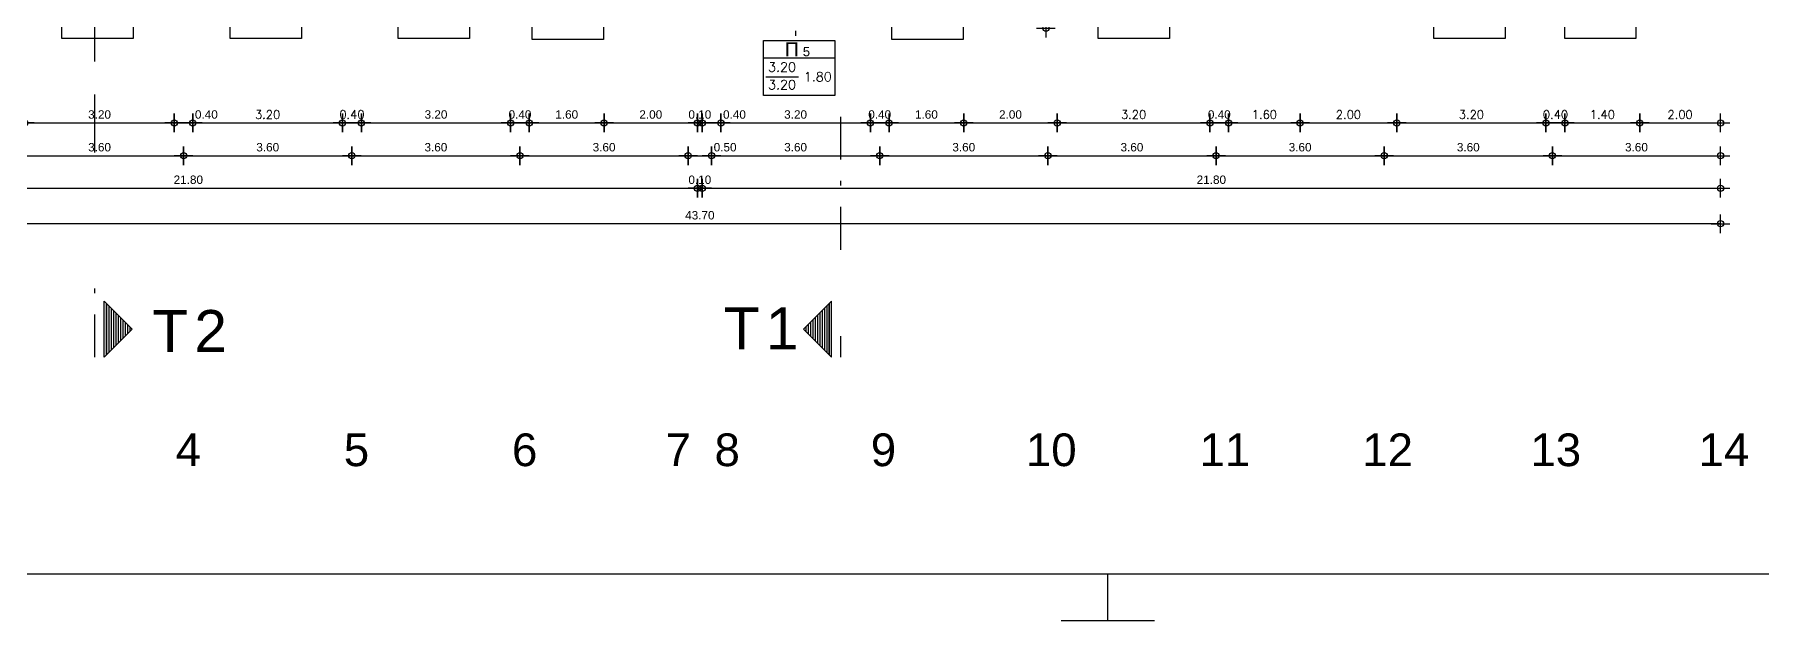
# Model space of a CAD drawing. Header units: metres. Extents: x 0 to 132, y -109 to 310.
# Drawn here: x 19.03 to 55.99, y 159.89 to 172.44 of the extents above; entities that cross this region are included whole.
import ezdxf

# ---------------------------------------------------------------- set-up
doc = ezdxf.new("R2010")
doc.units = ezdxf.units.M
doc.header["$LTSCALE"] = 0.036
doc.linetypes.add('DASHDOTX2', pattern=[50.8, 25.4, -12.7, 0, -12.7])
doc.layers.get('Defpoints').update_dxf_attribs({"color": 252})
for name, color, linetype in [('arxitektonika', 254, 'Continuous'), ('BORDER', 252, 'Continuous'), ('DIMBLK', 252, 'Continuous'), ('LAYER-ON', 252, 'Continuous'), ('MARKS', 252, 'Continuous')]:
    doc.layers.add(name, color=color, linetype=linetype)
doc.styles.add('COMU-N', font='arial.ttf')
doc.styles.get("Standard").update_dxf_attribs({"font": 'arial.ttf'})
doc.dimstyles.new('CADWDOT', dxfattribs={"dimscale": 0.1, "dimtxt": 1.8, "dimasz": 0.08, "dimexe": 2, "dimexo": 0, "dimgap": 0.09, "dimtad": 0, "dimrnd": 0.001, "dimzin": 0, "dimdsep": 46, "dimtxsty": 'Standard', "dimblk1": 'ARTDIM', "dimblk2": 'ARTDIM', "dimsah": 1, "dimcen": 0.09, "dimdle": 0.05, "dimse1": 1, "dimse2": 1, "dimadec": 0, "dimazin": 0, "dimtfac": 1, "dimtmove": 0, "dimatfit": 3, "dimldrblk": 'ARTDIM', "dimfxl": 2, "dimtvp": 0.9999, "dimtolj": 1, "dimtzin": 0, "dimarcsym": 0})

# ---------------------------------------------------------------- blocks, each defined once
blk = doc.blocks.new('art103')
at = {"layer": 'BORDER'}
blk.add_line((0.25, 0.25), (20.75, 0.25), dxfattribs=at)
at = {"layer": 'MARKS'}
for p, q in [((10.5, 0), (10.5, 0.25)), ((10.25, 0), (10.75, 0))]:
    blk.add_line(p, q, dxfattribs=at)
blk = doc.blocks.new('ARTDIM')
at = {"layer": 'DIMBLK'}
for p, q in [((-24.9975, 0), (24.9975, 0)), ((0, -24.9975), (0, 24.9975))]:
    blk.add_line(p, q, dxfattribs=at)
blk.add_circle((0, 0), 8.25, dxfattribs=at)
blk = doc.blocks.new('*D592')
at = {"layer": 'arxitektonika', "color": 0, "lineweight": -2}
blk.add_line((18.826, 170.543), (22.01, 170.543), dxfattribs=at)
at = {"layer": 'Defpoints', "color": 0, "transparency": 16777216}
for p in [(22.018, 170.543), (18.818, 170.172), (22.018, 170.172)]:
    blk.add_point(p, dxfattribs=at)
at = {"layer": 'arxitektonika', "color": 0, "lineweight": -2, "xscale": 0.008, "yscale": 0.008, "zscale": 0.008, "rotation": 180}
blk.add_blockref('ARTDIM', (18.818, 170.543), dxfattribs=at)
at = {"layer": 'arxitektonika', "color": 0, "lineweight": -2, "xscale": 0.008, "yscale": 0.008, "zscale": 0.008}
blk.add_blockref('ARTDIM', (22.018, 170.543), dxfattribs=at)
at = {"layer": 'arxitektonika', "color": 0, "insert": (20.418, 170.723), "char_height": 0.18, "attachment_point": 5}
blk.add_mtext('\\A1;3.20', dxfattribs=at)
blk = doc.blocks.new('*D593')
at = {"layer": 'arxitektonika', "color": 0, "lineweight": -2}
for p, q in [((22.026, 170.543), (22.405, 170.543)), ((22.413, 170.543), (22.987, 170.543))]:
    blk.add_line(p, q, dxfattribs=at)
at = {"layer": 'Defpoints', "color": 0, "transparency": 16777216}
for p in [(22.413, 170.543), (22.018, 170.172), (22.413, 170.172)]:
    blk.add_point(p, dxfattribs=at)
at = {"layer": 'arxitektonika', "color": 0, "lineweight": -2, "xscale": 0.008, "yscale": 0.008, "zscale": 0.008, "rotation": 180}
blk.add_blockref('ARTDIM', (22.018, 170.543), dxfattribs=at)
at = {"layer": 'arxitektonika', "color": 0, "lineweight": -2, "xscale": 0.008, "yscale": 0.008, "zscale": 0.008}
blk.add_blockref('ARTDIM', (22.413, 170.543), dxfattribs=at)
at = {"layer": 'arxitektonika', "color": 0, "insert": (22.704, 170.723), "char_height": 0.18, "attachment_point": 5}
blk.add_mtext('\\A1;0.40', dxfattribs=at)
blk = doc.blocks.new('*D594')
at = {"layer": 'arxitektonika', "color": 0, "lineweight": -2}
blk.add_line((22.421, 170.543), (25.61, 170.543), dxfattribs=at)
at = {"layer": 'Defpoints', "color": 0, "transparency": 16777216}
for p in [(25.618, 170.543), (22.413, 170.172), (25.618, 170.172)]:
    blk.add_point(p, dxfattribs=at)
at = {"layer": 'arxitektonika', "color": 0, "lineweight": -2, "xscale": 0.008, "yscale": 0.008, "zscale": 0.008, "rotation": 180}
blk.add_blockref('ARTDIM', (22.413, 170.543), dxfattribs=at)
at = {"layer": 'arxitektonika', "color": 0, "lineweight": -2, "xscale": 0.008, "yscale": 0.008, "zscale": 0.008}
blk.add_blockref('ARTDIM', (25.618, 170.543), dxfattribs=at)
at = {"layer": 'arxitektonika', "color": 0, "insert": (24.015, 170.723), "char_height": 0.18, "attachment_point": 5}
blk.add_mtext('\\A1;{\\Fcomplex.shx;3.20}', dxfattribs=at)
blk = doc.blocks.new('*D595')
at = {"layer": 'arxitektonika', "color": 0, "lineweight": -2}
blk.add_line((25.626, 170.543), (26.015, 170.543), dxfattribs=at)
at = {"layer": 'Defpoints', "color": 0, "transparency": 16777216}
for p in [(26.023, 170.543), (25.618, 170.172), (26.023, 170.172)]:
    blk.add_point(p, dxfattribs=at)
at = {"layer": 'arxitektonika', "color": 0, "lineweight": -2, "xscale": 0.008, "yscale": 0.008, "zscale": 0.008, "rotation": 180}
blk.add_blockref('ARTDIM', (25.618, 170.543), dxfattribs=at)
at = {"layer": 'arxitektonika', "color": 0, "lineweight": -2, "xscale": 0.008, "yscale": 0.008, "zscale": 0.008}
blk.add_blockref('ARTDIM', (26.023, 170.543), dxfattribs=at)
at = {"layer": 'arxitektonika', "color": 0, "insert": (25.82, 170.723), "char_height": 0.18, "attachment_point": 5}
blk.add_mtext('\\A1;{\\Fcomplex.shx;0.40}', dxfattribs=at)
blk = doc.blocks.new('*D596')
at = {"layer": 'arxitektonika', "color": 0, "lineweight": -2}
blk.add_line((26.031, 170.543), (29.21, 170.543), dxfattribs=at)
at = {"layer": 'Defpoints', "color": 0, "transparency": 16777216}
for p in [(29.218, 170.543), (26.023, 170.172), (29.218, 170.172)]:
    blk.add_point(p, dxfattribs=at)
at = {"layer": 'arxitektonika', "color": 0, "lineweight": -2, "xscale": 0.008, "yscale": 0.008, "zscale": 0.008, "rotation": 180}
blk.add_blockref('ARTDIM', (26.023, 170.543), dxfattribs=at)
at = {"layer": 'arxitektonika', "color": 0, "lineweight": -2, "xscale": 0.008, "yscale": 0.008, "zscale": 0.008}
blk.add_blockref('ARTDIM', (29.218, 170.543), dxfattribs=at)
at = {"layer": 'arxitektonika', "color": 0, "insert": (27.62, 170.723), "char_height": 0.18, "attachment_point": 5}
blk.add_mtext('\\A1;3.20', dxfattribs=at)
blk = doc.blocks.new('*D597')
at = {"layer": 'arxitektonika', "color": 0, "lineweight": -2}
blk.add_line((29.226, 170.543), (29.61, 170.543), dxfattribs=at)
at = {"layer": 'Defpoints', "color": 0, "transparency": 16777216}
for p in [(29.618, 170.543), (29.218, 170.172), (29.618, 170.172)]:
    blk.add_point(p, dxfattribs=at)
at = {"layer": 'arxitektonika', "color": 0, "lineweight": -2, "xscale": 0.008, "yscale": 0.008, "zscale": 0.008, "rotation": 180}
blk.add_blockref('ARTDIM', (29.218, 170.543), dxfattribs=at)
at = {"layer": 'arxitektonika', "color": 0, "lineweight": -2, "xscale": 0.008, "yscale": 0.008, "zscale": 0.008}
blk.add_blockref('ARTDIM', (29.618, 170.543), dxfattribs=at)
at = {"layer": 'arxitektonika', "color": 0, "insert": (29.418, 170.723), "char_height": 0.18, "attachment_point": 5}
blk.add_mtext('\\A1;0.40', dxfattribs=at)
blk = doc.blocks.new('*D598')
at = {"layer": 'arxitektonika', "color": 0, "lineweight": -2}
blk.add_line((29.626, 170.543), (31.21, 170.543), dxfattribs=at)
at = {"layer": 'Defpoints', "color": 0, "transparency": 16777216}
for p in [(31.218, 170.543), (29.618, 170.172), (31.218, 170.172)]:
    blk.add_point(p, dxfattribs=at)
at = {"layer": 'arxitektonika', "color": 0, "lineweight": -2, "xscale": 0.008, "yscale": 0.008, "zscale": 0.008, "rotation": 180}
blk.add_blockref('ARTDIM', (29.618, 170.543), dxfattribs=at)
at = {"layer": 'arxitektonika', "color": 0, "lineweight": -2, "xscale": 0.008, "yscale": 0.008, "zscale": 0.008}
blk.add_blockref('ARTDIM', (31.218, 170.543), dxfattribs=at)
at = {"layer": 'arxitektonika', "color": 0, "insert": (30.418, 170.723), "char_height": 0.18, "attachment_point": 5}
blk.add_mtext('\\A1;1.60', dxfattribs=at)
blk = doc.blocks.new('*D599')
at = {"layer": 'arxitektonika', "color": 0, "lineweight": -2}
blk.add_line((31.226, 170.543), (33.21, 170.543), dxfattribs=at)
at = {"layer": 'Defpoints', "color": 0, "transparency": 16777216}
for p in [(33.218, 170.543), (31.218, 170.172), (33.218, 170.172)]:
    blk.add_point(p, dxfattribs=at)
at = {"layer": 'arxitektonika', "color": 0, "lineweight": -2, "xscale": 0.008, "yscale": 0.008, "zscale": 0.008, "rotation": 180}
blk.add_blockref('ARTDIM', (31.218, 170.543), dxfattribs=at)
at = {"layer": 'arxitektonika', "color": 0, "lineweight": -2, "xscale": 0.008, "yscale": 0.008, "zscale": 0.008}
blk.add_blockref('ARTDIM', (33.218, 170.543), dxfattribs=at)
at = {"layer": 'arxitektonika', "color": 0, "insert": (32.218, 170.723), "char_height": 0.18, "attachment_point": 5}
blk.add_mtext('\\A1;2.00', dxfattribs=at)
blk = doc.blocks.new('*D600')
at = {"layer": 'arxitektonika', "color": 0, "lineweight": -2}
blk.add_line((33.226, 170.543), (33.31, 170.543), dxfattribs=at)
at = {"layer": 'Defpoints', "color": 0, "transparency": 16777216}
for p in [(33.218, 172.322), (33.318, 172.322), (33.318, 170.543)]:
    blk.add_point(p, dxfattribs=at)
at = {"layer": 'arxitektonika', "color": 0, "lineweight": -2, "xscale": 0.008, "yscale": 0.008, "zscale": 0.008, "rotation": 180}
blk.add_blockref('ARTDIM', (33.218, 170.543), dxfattribs=at)
at = {"layer": 'arxitektonika', "color": 0, "lineweight": -2, "xscale": 0.008, "yscale": 0.008, "zscale": 0.008}
blk.add_blockref('ARTDIM', (33.318, 170.543), dxfattribs=at)
at = {"layer": 'arxitektonika', "color": 0, "insert": (33.268, 170.723), "char_height": 0.18, "attachment_point": 5}
blk.add_mtext('\\A1;0.10', dxfattribs=at)
blk = doc.blocks.new('*D601')
at = {"layer": 'arxitektonika', "color": 0, "lineweight": -2}
for p, q in [((33.326, 170.543), (33.71, 170.543)), ((33.718, 170.543), (34.293, 170.543))]:
    blk.add_line(p, q, dxfattribs=at)
at = {"layer": 'Defpoints', "color": 0, "transparency": 16777216}
for p in [(33.718, 170.543), (33.318, 170.172), (33.718, 170.172)]:
    blk.add_point(p, dxfattribs=at)
at = {"layer": 'arxitektonika', "color": 0, "lineweight": -2, "xscale": 0.008, "yscale": 0.008, "zscale": 0.008, "rotation": 180}
blk.add_blockref('ARTDIM', (33.318, 170.543), dxfattribs=at)
at = {"layer": 'arxitektonika', "color": 0, "lineweight": -2, "xscale": 0.008, "yscale": 0.008, "zscale": 0.008}
blk.add_blockref('ARTDIM', (33.718, 170.543), dxfattribs=at)
at = {"layer": 'arxitektonika', "color": 0, "insert": (34.009, 170.723), "char_height": 0.18, "attachment_point": 5}
blk.add_mtext('\\A1;0.40', dxfattribs=at)
blk = doc.blocks.new('*D602')
at = {"layer": 'arxitektonika', "color": 0, "lineweight": -2}
blk.add_line((33.726, 170.543), (36.91, 170.543), dxfattribs=at)
at = {"layer": 'Defpoints', "color": 0, "transparency": 16777216}
for p in [(36.918, 170.543), (33.718, 170.172), (36.918, 170.172)]:
    blk.add_point(p, dxfattribs=at)
at = {"layer": 'arxitektonika', "color": 0, "lineweight": -2, "xscale": 0.008, "yscale": 0.008, "zscale": 0.008, "rotation": 180}
blk.add_blockref('ARTDIM', (33.718, 170.543), dxfattribs=at)
at = {"layer": 'arxitektonika', "color": 0, "lineweight": -2, "xscale": 0.008, "yscale": 0.008, "zscale": 0.008}
blk.add_blockref('ARTDIM', (36.918, 170.543), dxfattribs=at)
at = {"layer": 'arxitektonika', "color": 0, "insert": (35.318, 170.723), "char_height": 0.18, "attachment_point": 5}
blk.add_mtext('\\A1;3.20', dxfattribs=at)
blk = doc.blocks.new('*D603')
at = {"layer": 'arxitektonika', "color": 0, "lineweight": -2}
blk.add_line((36.926, 170.543), (37.31, 170.543), dxfattribs=at)
at = {"layer": 'Defpoints', "color": 0, "transparency": 16777216}
for p in [(37.318, 170.543), (36.918, 170.172), (37.318, 170.172)]:
    blk.add_point(p, dxfattribs=at)
at = {"layer": 'arxitektonika', "color": 0, "lineweight": -2, "xscale": 0.008, "yscale": 0.008, "zscale": 0.008, "rotation": 180}
blk.add_blockref('ARTDIM', (36.918, 170.543), dxfattribs=at)
at = {"layer": 'arxitektonika', "color": 0, "lineweight": -2, "xscale": 0.008, "yscale": 0.008, "zscale": 0.008}
blk.add_blockref('ARTDIM', (37.318, 170.543), dxfattribs=at)
at = {"layer": 'arxitektonika', "color": 0, "insert": (37.118, 170.723), "char_height": 0.18, "attachment_point": 5}
blk.add_mtext('\\A1;0.40', dxfattribs=at)
blk = doc.blocks.new('*D604')
at = {"layer": 'arxitektonika', "color": 0, "lineweight": -2}
blk.add_line((37.326, 170.543), (38.91, 170.543), dxfattribs=at)
at = {"layer": 'Defpoints', "color": 0, "transparency": 16777216}
for p in [(38.918, 170.543), (37.318, 170.182), (38.918, 170.172)]:
    blk.add_point(p, dxfattribs=at)
at = {"layer": 'arxitektonika', "color": 0, "lineweight": -2, "xscale": 0.008, "yscale": 0.008, "zscale": 0.008, "rotation": 180}
blk.add_blockref('ARTDIM', (37.318, 170.543), dxfattribs=at)
at = {"layer": 'arxitektonika', "color": 0, "lineweight": -2, "xscale": 0.008, "yscale": 0.008, "zscale": 0.008}
blk.add_blockref('ARTDIM', (38.918, 170.543), dxfattribs=at)
at = {"layer": 'arxitektonika', "color": 0, "insert": (38.118, 170.723), "char_height": 0.18, "attachment_point": 5}
blk.add_mtext('\\A1;1.60', dxfattribs=at)
blk = doc.blocks.new('*D605')
at = {"layer": 'arxitektonika', "color": 0, "lineweight": -2}
blk.add_line((38.926, 170.543), (40.91, 170.543), dxfattribs=at)
at = {"layer": 'Defpoints', "color": 0, "transparency": 16777216}
for p in [(40.918, 170.543), (38.918, 170.172), (40.918, 170.172)]:
    blk.add_point(p, dxfattribs=at)
at = {"layer": 'arxitektonika', "color": 0, "lineweight": -2, "xscale": 0.008, "yscale": 0.008, "zscale": 0.008, "rotation": 180}
blk.add_blockref('ARTDIM', (38.918, 170.543), dxfattribs=at)
at = {"layer": 'arxitektonika', "color": 0, "lineweight": -2, "xscale": 0.008, "yscale": 0.008, "zscale": 0.008}
blk.add_blockref('ARTDIM', (40.918, 170.543), dxfattribs=at)
at = {"layer": 'arxitektonika', "color": 0, "insert": (39.918, 170.723), "char_height": 0.18, "attachment_point": 5}
blk.add_mtext('\\A1;2.00', dxfattribs=at)
blk = doc.blocks.new('*D606')
at = {"layer": 'arxitektonika', "color": 0, "lineweight": -2}
blk.add_line((40.926, 170.543), (44.18, 170.543), dxfattribs=at)
at = {"layer": 'Defpoints', "color": 0, "transparency": 16777216}
for p in [(44.188, 170.543), (40.918, 170.172), (44.188, 170.172)]:
    blk.add_point(p, dxfattribs=at)
at = {"layer": 'arxitektonika', "color": 0, "lineweight": -2, "xscale": 0.008, "yscale": 0.008, "zscale": 0.008, "rotation": 180}
blk.add_blockref('ARTDIM', (40.918, 170.543), dxfattribs=at)
at = {"layer": 'arxitektonika', "color": 0, "lineweight": -2, "xscale": 0.008, "yscale": 0.008, "zscale": 0.008}
blk.add_blockref('ARTDIM', (44.188, 170.543), dxfattribs=at)
at = {"layer": 'arxitektonika', "color": 0, "insert": (42.553, 170.723), "char_height": 0.18, "attachment_point": 5}
blk.add_mtext('\\A1;{\\Fcomplex.shx;3.20}', dxfattribs=at)
blk = doc.blocks.new('*D607')
at = {"layer": 'arxitektonika', "color": 0, "lineweight": -2}
blk.add_line((44.196, 170.543), (44.58, 170.543), dxfattribs=at)
at = {"layer": 'Defpoints', "color": 0, "transparency": 16777216}
for p in [(44.588, 170.543), (44.188, 170.172), (44.588, 170.172)]:
    blk.add_point(p, dxfattribs=at)
at = {"layer": 'arxitektonika', "color": 0, "lineweight": -2, "xscale": 0.008, "yscale": 0.008, "zscale": 0.008, "rotation": 180}
blk.add_blockref('ARTDIM', (44.188, 170.543), dxfattribs=at)
at = {"layer": 'arxitektonika', "color": 0, "lineweight": -2, "xscale": 0.008, "yscale": 0.008, "zscale": 0.008}
blk.add_blockref('ARTDIM', (44.588, 170.543), dxfattribs=at)
at = {"layer": 'arxitektonika', "color": 0, "insert": (44.388, 170.723), "char_height": 0.18, "attachment_point": 5}
blk.add_mtext('\\A1;0.40', dxfattribs=at)
blk = doc.blocks.new('*D608')
at = {"layer": 'arxitektonika', "color": 0, "lineweight": -2}
blk.add_line((44.596, 170.543), (46.11, 170.543), dxfattribs=at)
at = {"layer": 'Defpoints', "color": 0, "transparency": 16777216}
for p in [(46.118, 170.543), (44.588, 170.172), (46.118, 170.172)]:
    blk.add_point(p, dxfattribs=at)
at = {"layer": 'arxitektonika', "color": 0, "lineweight": -2, "xscale": 0.008, "yscale": 0.008, "zscale": 0.008, "rotation": 180}
blk.add_blockref('ARTDIM', (44.588, 170.543), dxfattribs=at)
at = {"layer": 'arxitektonika', "color": 0, "lineweight": -2, "xscale": 0.008, "yscale": 0.008, "zscale": 0.008}
blk.add_blockref('ARTDIM', (46.118, 170.543), dxfattribs=at)
at = {"layer": 'arxitektonika', "color": 0, "insert": (45.353, 170.723), "char_height": 0.18, "attachment_point": 5}
blk.add_mtext('\\A1;{\\Fcomplex.shx;1.60}', dxfattribs=at)
blk = doc.blocks.new('*D609')
at = {"layer": 'arxitektonika', "color": 0, "lineweight": -2}
blk.add_line((46.126, 170.543), (48.18, 170.543), dxfattribs=at)
at = {"layer": 'Defpoints', "color": 0, "transparency": 16777216}
for p in [(48.188, 170.543), (46.118, 170.172), (48.188, 170.172)]:
    blk.add_point(p, dxfattribs=at)
at = {"layer": 'arxitektonika', "color": 0, "lineweight": -2, "xscale": 0.008, "yscale": 0.008, "zscale": 0.008, "rotation": 180}
blk.add_blockref('ARTDIM', (46.118, 170.543), dxfattribs=at)
at = {"layer": 'arxitektonika', "color": 0, "lineweight": -2, "xscale": 0.008, "yscale": 0.008, "zscale": 0.008}
blk.add_blockref('ARTDIM', (48.188, 170.543), dxfattribs=at)
at = {"layer": 'arxitektonika', "color": 0, "insert": (47.153, 170.723), "char_height": 0.18, "attachment_point": 5}
blk.add_mtext('\\A1;{\\Fcomplex.shx;2.00}', dxfattribs=at)
blk = doc.blocks.new('*D610')
at = {"layer": 'arxitektonika', "color": 0, "lineweight": -2}
blk.add_line((48.196, 170.543), (51.373, 170.543), dxfattribs=at)
at = {"layer": 'Defpoints', "color": 0, "transparency": 16777216}
for p in [(51.381, 170.543), (48.188, 170.172), (51.381, 170.172)]:
    blk.add_point(p, dxfattribs=at)
at = {"layer": 'arxitektonika', "color": 0, "lineweight": -2, "xscale": 0.008, "yscale": 0.008, "zscale": 0.008, "rotation": 180}
blk.add_blockref('ARTDIM', (48.188, 170.543), dxfattribs=at)
at = {"layer": 'arxitektonika', "color": 0, "lineweight": -2, "xscale": 0.008, "yscale": 0.008, "zscale": 0.008}
blk.add_blockref('ARTDIM', (51.381, 170.543), dxfattribs=at)
at = {"layer": 'arxitektonika', "color": 0, "insert": (49.785, 170.723), "char_height": 0.18, "attachment_point": 5}
blk.add_mtext('\\A1;{\\Fcomplex.shx;3.20}', dxfattribs=at)
blk = doc.blocks.new('*D611')
at = {"layer": 'arxitektonika', "color": 0, "lineweight": -2}
blk.add_line((51.389, 170.543), (51.78, 170.543), dxfattribs=at)
at = {"layer": 'Defpoints', "color": 0, "transparency": 16777216}
for p in [(51.788, 170.543), (51.381, 170.172), (51.788, 170.172)]:
    blk.add_point(p, dxfattribs=at)
at = {"layer": 'arxitektonika', "color": 0, "lineweight": -2, "xscale": 0.008, "yscale": 0.008, "zscale": 0.008, "rotation": 180}
blk.add_blockref('ARTDIM', (51.381, 170.543), dxfattribs=at)
at = {"layer": 'arxitektonika', "color": 0, "lineweight": -2, "xscale": 0.008, "yscale": 0.008, "zscale": 0.008}
blk.add_blockref('ARTDIM', (51.788, 170.543), dxfattribs=at)
at = {"layer": 'arxitektonika', "color": 0, "insert": (51.585, 170.723), "char_height": 0.18, "attachment_point": 5}
blk.add_mtext('\\A1;{\\Fcomplex.shx;0.40}', dxfattribs=at)
blk = doc.blocks.new('*D612')
at = {"layer": 'arxitektonika', "color": 0, "lineweight": -2}
blk.add_line((51.796, 170.543), (53.38, 170.543), dxfattribs=at)
at = {"layer": 'Defpoints', "color": 0, "transparency": 16777216}
for p in [(53.388, 170.543), (51.788, 170.172), (53.388, 170.172)]:
    blk.add_point(p, dxfattribs=at)
at = {"layer": 'arxitektonika', "color": 0, "lineweight": -2, "xscale": 0.008, "yscale": 0.008, "zscale": 0.008, "rotation": 180}
blk.add_blockref('ARTDIM', (51.788, 170.543), dxfattribs=at)
at = {"layer": 'arxitektonika', "color": 0, "lineweight": -2, "xscale": 0.008, "yscale": 0.008, "zscale": 0.008}
blk.add_blockref('ARTDIM', (53.388, 170.543), dxfattribs=at)
at = {"layer": 'arxitektonika', "color": 0, "insert": (52.588, 170.723), "char_height": 0.18, "attachment_point": 5}
blk.add_mtext('\\A1;{\\Fcomplex.shx;1.40}', dxfattribs=at)
blk = doc.blocks.new('*D613')
at = {"layer": 'arxitektonika', "color": 0, "lineweight": -2}
blk.add_line((53.396, 170.543), (55.11, 170.543), dxfattribs=at)
at = {"layer": 'Defpoints', "color": 0, "transparency": 16777216}
for p in [(55.118, 170.543), (53.388, 170.172), (55.118, 170.172)]:
    blk.add_point(p, dxfattribs=at)
at = {"layer": 'arxitektonika', "color": 0, "lineweight": -2, "xscale": 0.008, "yscale": 0.008, "zscale": 0.008, "rotation": 180}
blk.add_blockref('ARTDIM', (53.388, 170.543), dxfattribs=at)
at = {"layer": 'arxitektonika', "color": 0, "lineweight": -2, "xscale": 0.008, "yscale": 0.008, "zscale": 0.008}
blk.add_blockref('ARTDIM', (55.118, 170.543), dxfattribs=at)
at = {"layer": 'arxitektonika', "color": 0, "insert": (54.253, 170.723), "char_height": 0.18, "attachment_point": 5}
blk.add_mtext('\\A1;{\\Fcomplex.shx;2.00}', dxfattribs=at)
blk = doc.blocks.new('*D614')
at = {"layer": 'arxitektonika', "color": 0, "lineweight": -2}
blk.add_line((11.426, 169.146), (33.21, 169.146), dxfattribs=at)
at = {"layer": 'Defpoints', "color": 0, "transparency": 16777216}
for p in [(11.418, 171.306), (33.218, 171.306), (33.218, 169.146)]:
    blk.add_point(p, dxfattribs=at)
at = {"layer": 'arxitektonika', "color": 0, "lineweight": -2, "xscale": 0.008, "yscale": 0.008, "zscale": 0.008, "rotation": 180}
blk.add_blockref('ARTDIM', (11.418, 169.146), dxfattribs=at)
at = {"layer": 'arxitektonika', "color": 0, "lineweight": -2, "xscale": 0.008, "yscale": 0.008, "zscale": 0.008}
blk.add_blockref('ARTDIM', (33.218, 169.146), dxfattribs=at)
at = {"layer": 'arxitektonika', "color": 0, "insert": (22.318, 169.326), "char_height": 0.18, "attachment_point": 5}
blk.add_mtext('\\A1;21.80', dxfattribs=at)
blk = doc.blocks.new('*D615')
at = {"layer": 'arxitektonika', "color": 0, "lineweight": -2}
blk.add_line((33.226, 169.146), (33.31, 169.146), dxfattribs=at)
at = {"layer": 'Defpoints', "color": 0, "transparency": 16777216}
for p in [(33.218, 171.709), (33.318, 171.709), (33.318, 169.146)]:
    blk.add_point(p, dxfattribs=at)
at = {"layer": 'arxitektonika', "color": 0, "lineweight": -2, "xscale": 0.008, "yscale": 0.008, "zscale": 0.008, "rotation": 180}
blk.add_blockref('ARTDIM', (33.218, 169.146), dxfattribs=at)
at = {"layer": 'arxitektonika', "color": 0, "lineweight": -2, "xscale": 0.008, "yscale": 0.008, "zscale": 0.008}
blk.add_blockref('ARTDIM', (33.318, 169.146), dxfattribs=at)
at = {"layer": 'arxitektonika', "color": 0, "insert": (33.268, 169.326), "char_height": 0.18, "attachment_point": 5}
blk.add_mtext('\\A1;0.10', dxfattribs=at)
blk = doc.blocks.new('*D616')
at = {"layer": 'arxitektonika', "color": 0, "lineweight": -2}
blk.add_line((33.326, 169.146), (55.11, 169.146), dxfattribs=at)
at = {"layer": 'Defpoints', "color": 0, "transparency": 16777216}
for p in [(33.318, 171.925), (55.118, 171.925), (55.118, 169.146)]:
    blk.add_point(p, dxfattribs=at)
at = {"layer": 'arxitektonika', "color": 0, "lineweight": -2, "xscale": 0.008, "yscale": 0.008, "zscale": 0.008, "rotation": 180}
blk.add_blockref('ARTDIM', (33.318, 169.146), dxfattribs=at)
at = {"layer": 'arxitektonika', "color": 0, "lineweight": -2, "xscale": 0.008, "yscale": 0.008, "zscale": 0.008}
blk.add_blockref('ARTDIM', (55.118, 169.146), dxfattribs=at)
at = {"layer": 'arxitektonika', "color": 0, "insert": (44.218, 169.326), "char_height": 0.18, "attachment_point": 5}
blk.add_mtext('\\A1;21.80', dxfattribs=at)
blk = doc.blocks.new('*D617')
at = {"layer": 'arxitektonika', "color": 0, "lineweight": -2}
blk.add_line((55.11, 168.386), (11.426, 168.386), dxfattribs=at)
at = {"layer": 'Defpoints', "color": 0, "transparency": 16777216}
for p in [(11.418, 171.925), (55.118, 171.925), (11.418, 168.386)]:
    blk.add_point(p, dxfattribs=at)
at = {"layer": 'arxitektonika', "color": 0, "lineweight": -2, "xscale": 0.008, "yscale": 0.008, "zscale": 0.008, "rotation": 180}
blk.add_blockref('ARTDIM', (11.418, 168.386), dxfattribs=at)
at = {"layer": 'arxitektonika', "color": 0, "lineweight": -2, "xscale": 0.008, "yscale": 0.008, "zscale": 0.008}
blk.add_blockref('ARTDIM', (55.118, 168.386), dxfattribs=at)
at = {"layer": 'arxitektonika', "color": 0, "insert": (33.268, 168.565), "char_height": 0.18, "attachment_point": 5}
blk.add_mtext('\\A1;43.70', dxfattribs=at)
blk = doc.blocks.new('*D659')
at = {"layer": 'arxitektonika', "color": 0, "lineweight": -2}
blk.add_line((18.626, 169.842), (22.21, 169.842), dxfattribs=at)
at = {"layer": 'Defpoints', "color": 0, "transparency": 16777216}
for p in [(22.218, 169.842), (18.618, 164.272), (22.218, 164.272)]:
    blk.add_point(p, dxfattribs=at)
at = {"layer": 'arxitektonika', "color": 0, "lineweight": -2, "xscale": 0.008, "yscale": 0.008, "zscale": 0.008, "rotation": 180}
blk.add_blockref('ARTDIM', (18.618, 169.842), dxfattribs=at)
at = {"layer": 'arxitektonika', "color": 0, "lineweight": -2, "xscale": 0.008, "yscale": 0.008, "zscale": 0.008}
blk.add_blockref('ARTDIM', (22.218, 169.842), dxfattribs=at)
at = {"layer": 'arxitektonika', "color": 0, "insert": (20.418, 170.022), "char_height": 0.18, "attachment_point": 5}
blk.add_mtext('\\A1;3.60', dxfattribs=at)
blk = doc.blocks.new('*D660')
at = {"layer": 'arxitektonika', "color": 0, "lineweight": -2}
blk.add_line((22.226, 169.842), (25.81, 169.842), dxfattribs=at)
at = {"layer": 'Defpoints', "color": 0, "transparency": 16777216}
for p in [(25.818, 169.842), (22.218, 164.272), (25.818, 164.272)]:
    blk.add_point(p, dxfattribs=at)
at = {"layer": 'arxitektonika', "color": 0, "lineweight": -2, "xscale": 0.008, "yscale": 0.008, "zscale": 0.008, "rotation": 180}
blk.add_blockref('ARTDIM', (22.218, 169.842), dxfattribs=at)
at = {"layer": 'arxitektonika', "color": 0, "lineweight": -2, "xscale": 0.008, "yscale": 0.008, "zscale": 0.008}
blk.add_blockref('ARTDIM', (25.818, 169.842), dxfattribs=at)
at = {"layer": 'arxitektonika', "color": 0, "insert": (24.018, 170.022), "char_height": 0.18, "attachment_point": 5}
blk.add_mtext('\\A1;3.60', dxfattribs=at)
blk = doc.blocks.new('*D661')
at = {"layer": 'arxitektonika', "color": 0, "lineweight": -2}
blk.add_line((25.826, 169.842), (29.41, 169.842), dxfattribs=at)
at = {"layer": 'Defpoints', "color": 0, "transparency": 16777216}
for p in [(29.418, 169.842), (25.818, 164.272), (29.418, 164.272)]:
    blk.add_point(p, dxfattribs=at)
at = {"layer": 'arxitektonika', "color": 0, "lineweight": -2, "xscale": 0.008, "yscale": 0.008, "zscale": 0.008, "rotation": 180}
blk.add_blockref('ARTDIM', (25.818, 169.842), dxfattribs=at)
at = {"layer": 'arxitektonika', "color": 0, "lineweight": -2, "xscale": 0.008, "yscale": 0.008, "zscale": 0.008}
blk.add_blockref('ARTDIM', (29.418, 169.842), dxfattribs=at)
at = {"layer": 'arxitektonika', "color": 0, "insert": (27.618, 170.022), "char_height": 0.18, "attachment_point": 5}
blk.add_mtext('\\A1;3.60', dxfattribs=at)
blk = doc.blocks.new('*D662')
at = {"layer": 'arxitektonika', "color": 0, "lineweight": -2}
blk.add_line((29.426, 169.842), (33.01, 169.842), dxfattribs=at)
at = {"layer": 'Defpoints', "color": 0, "transparency": 16777216}
for p in [(33.018, 169.842), (29.418, 164.272), (33.018, 164.272)]:
    blk.add_point(p, dxfattribs=at)
at = {"layer": 'arxitektonika', "color": 0, "lineweight": -2, "xscale": 0.008, "yscale": 0.008, "zscale": 0.008, "rotation": 180}
blk.add_blockref('ARTDIM', (29.418, 169.842), dxfattribs=at)
at = {"layer": 'arxitektonika', "color": 0, "lineweight": -2, "xscale": 0.008, "yscale": 0.008, "zscale": 0.008}
blk.add_blockref('ARTDIM', (33.018, 169.842), dxfattribs=at)
at = {"layer": 'arxitektonika', "color": 0, "insert": (31.218, 170.022), "char_height": 0.18, "attachment_point": 5}
blk.add_mtext('\\A1;3.60', dxfattribs=at)
blk = doc.blocks.new('*D663')
at = {"layer": 'arxitektonika', "color": 0, "lineweight": -2}
for p, q in [((33.026, 169.842), (33.51, 169.842)), ((33.518, 169.842), (34.093, 169.842))]:
    blk.add_line(p, q, dxfattribs=at)
at = {"layer": 'Defpoints', "color": 0, "transparency": 16777216}
for p in [(33.518, 169.842), (33.018, 164.272), (33.518, 164.272)]:
    blk.add_point(p, dxfattribs=at)
at = {"layer": 'arxitektonika', "color": 0, "lineweight": -2, "xscale": 0.008, "yscale": 0.008, "zscale": 0.008, "rotation": 180}
blk.add_blockref('ARTDIM', (33.018, 169.842), dxfattribs=at)
at = {"layer": 'arxitektonika', "color": 0, "lineweight": -2, "xscale": 0.008, "yscale": 0.008, "zscale": 0.008}
blk.add_blockref('ARTDIM', (33.518, 169.842), dxfattribs=at)
at = {"layer": 'arxitektonika', "color": 0, "insert": (33.809, 170.022), "char_height": 0.18, "attachment_point": 5}
blk.add_mtext('\\A1;0.50', dxfattribs=at)
blk = doc.blocks.new('*D664')
at = {"layer": 'arxitektonika', "color": 0, "lineweight": -2}
blk.add_line((33.526, 169.842), (37.11, 169.842), dxfattribs=at)
at = {"layer": 'Defpoints', "color": 0, "transparency": 16777216}
for p in [(37.118, 169.842), (33.518, 164.231), (37.118, 164.272)]:
    blk.add_point(p, dxfattribs=at)
at = {"layer": 'arxitektonika', "color": 0, "lineweight": -2, "xscale": 0.008, "yscale": 0.008, "zscale": 0.008, "rotation": 180}
blk.add_blockref('ARTDIM', (33.518, 169.842), dxfattribs=at)
at = {"layer": 'arxitektonika', "color": 0, "lineweight": -2, "xscale": 0.008, "yscale": 0.008, "zscale": 0.008}
blk.add_blockref('ARTDIM', (37.118, 169.842), dxfattribs=at)
at = {"layer": 'arxitektonika', "color": 0, "insert": (35.318, 170.022), "char_height": 0.18, "attachment_point": 5}
blk.add_mtext('\\A1;3.60', dxfattribs=at)
blk = doc.blocks.new('*D665')
at = {"layer": 'arxitektonika', "color": 0, "lineweight": -2}
blk.add_line((37.126, 169.842), (40.71, 169.842), dxfattribs=at)
at = {"layer": 'Defpoints', "color": 0, "transparency": 16777216}
for p in [(40.718, 169.842), (37.118, 164.272), (40.718, 164.272)]:
    blk.add_point(p, dxfattribs=at)
at = {"layer": 'arxitektonika', "color": 0, "lineweight": -2, "xscale": 0.008, "yscale": 0.008, "zscale": 0.008, "rotation": 180}
blk.add_blockref('ARTDIM', (37.118, 169.842), dxfattribs=at)
at = {"layer": 'arxitektonika', "color": 0, "lineweight": -2, "xscale": 0.008, "yscale": 0.008, "zscale": 0.008}
blk.add_blockref('ARTDIM', (40.718, 169.842), dxfattribs=at)
at = {"layer": 'arxitektonika', "color": 0, "insert": (38.918, 170.022), "char_height": 0.18, "attachment_point": 5}
blk.add_mtext('\\A1;3.60', dxfattribs=at)
blk = doc.blocks.new('*D666')
at = {"layer": 'arxitektonika', "color": 0, "lineweight": -2}
blk.add_line((40.726, 169.842), (44.31, 169.842), dxfattribs=at)
at = {"layer": 'Defpoints', "color": 0, "transparency": 16777216}
for p in [(44.318, 169.842), (40.718, 164.272), (44.318, 164.272)]:
    blk.add_point(p, dxfattribs=at)
at = {"layer": 'arxitektonika', "color": 0, "lineweight": -2, "xscale": 0.008, "yscale": 0.008, "zscale": 0.008, "rotation": 180}
blk.add_blockref('ARTDIM', (40.718, 169.842), dxfattribs=at)
at = {"layer": 'arxitektonika', "color": 0, "lineweight": -2, "xscale": 0.008, "yscale": 0.008, "zscale": 0.008}
blk.add_blockref('ARTDIM', (44.318, 169.842), dxfattribs=at)
at = {"layer": 'arxitektonika', "color": 0, "insert": (42.518, 170.022), "char_height": 0.18, "attachment_point": 5}
blk.add_mtext('\\A1;3.60', dxfattribs=at)
blk = doc.blocks.new('*D667')
at = {"layer": 'arxitektonika', "color": 0, "lineweight": -2}
blk.add_line((44.326, 169.842), (47.91, 169.842), dxfattribs=at)
at = {"layer": 'Defpoints', "color": 0, "transparency": 16777216}
for p in [(47.918, 169.842), (44.318, 164.272), (47.918, 164.272)]:
    blk.add_point(p, dxfattribs=at)
at = {"layer": 'arxitektonika', "color": 0, "lineweight": -2, "xscale": 0.008, "yscale": 0.008, "zscale": 0.008, "rotation": 180}
blk.add_blockref('ARTDIM', (44.318, 169.842), dxfattribs=at)
at = {"layer": 'arxitektonika', "color": 0, "lineweight": -2, "xscale": 0.008, "yscale": 0.008, "zscale": 0.008}
blk.add_blockref('ARTDIM', (47.918, 169.842), dxfattribs=at)
at = {"layer": 'arxitektonika', "color": 0, "insert": (46.118, 170.022), "char_height": 0.18, "attachment_point": 5}
blk.add_mtext('\\A1;3.60', dxfattribs=at)
blk = doc.blocks.new('*D668')
at = {"layer": 'arxitektonika', "color": 0, "lineweight": -2}
blk.add_line((47.926, 169.842), (51.51, 169.842), dxfattribs=at)
at = {"layer": 'Defpoints', "color": 0, "transparency": 16777216}
for p in [(51.518, 169.842), (47.918, 164.272), (51.518, 164.272)]:
    blk.add_point(p, dxfattribs=at)
at = {"layer": 'arxitektonika', "color": 0, "lineweight": -2, "xscale": 0.008, "yscale": 0.008, "zscale": 0.008, "rotation": 180}
blk.add_blockref('ARTDIM', (47.918, 169.842), dxfattribs=at)
at = {"layer": 'arxitektonika', "color": 0, "lineweight": -2, "xscale": 0.008, "yscale": 0.008, "zscale": 0.008}
blk.add_blockref('ARTDIM', (51.518, 169.842), dxfattribs=at)
at = {"layer": 'arxitektonika', "color": 0, "insert": (49.718, 170.022), "char_height": 0.18, "attachment_point": 5}
blk.add_mtext('\\A1;3.60', dxfattribs=at)
blk = doc.blocks.new('*D669')
at = {"layer": 'arxitektonika', "color": 0, "lineweight": -2}
blk.add_line((51.526, 169.842), (55.11, 169.842), dxfattribs=at)
at = {"layer": 'Defpoints', "color": 0, "transparency": 16777216}
for p in [(55.118, 169.842), (51.518, 164.272), (55.118, 164.272)]:
    blk.add_point(p, dxfattribs=at)
at = {"layer": 'arxitektonika', "color": 0, "lineweight": -2, "xscale": 0.008, "yscale": 0.008, "zscale": 0.008, "rotation": 180}
blk.add_blockref('ARTDIM', (51.518, 169.842), dxfattribs=at)
at = {"layer": 'arxitektonika', "color": 0, "lineweight": -2, "xscale": 0.008, "yscale": 0.008, "zscale": 0.008}
blk.add_blockref('ARTDIM', (55.118, 169.842), dxfattribs=at)
at = {"layer": 'arxitektonika', "color": 0, "insert": (53.318, 170.022), "char_height": 0.18, "attachment_point": 5}
blk.add_mtext('\\A1;3.60', dxfattribs=at)
blk = doc.blocks.new('*D746')
at = {"layer": 'arxitektonika', "color": 0, "lineweight": -2}
blk.add_line((40.676, 174.064), (40.676, 172.58), dxfattribs=at)
at = {"layer": 'Defpoints', "color": 0, "transparency": 16777216}
for p in [(40.918, 174.072), (40.676, 172.572), (40.918, 172.572)]:
    blk.add_point(p, dxfattribs=at)
at = {"layer": 'arxitektonika', "color": 0, "lineweight": -2, "xscale": 0.008, "yscale": 0.008, "zscale": 0.008}
for p, rotation in [((40.676, 174.072), 90), ((40.676, 172.572), 270)]:
    blk.add_blockref('ARTDIM', p, dxfattribs=dict(at, rotation=rotation))
at = {"layer": 'arxitektonika', "color": 0, "insert": (40.496, 173.322), "char_height": 0.18, "attachment_point": 5, "rotation": 90}
blk.add_mtext('\\A1;1.50', dxfattribs=at)

msp = doc.modelspace()

# ---------------------------------------------------------------- linework, layer by layer
at = {"layer": 'arxitektonika', "linetype": 'DASHDOTX2'}
for p, q in [((20.318, 171.86), (20.318, 175.239)), ((36.288, 167.829), (36.288, 171.029)), ((20.318, 165.528), (20.318, 167.098)), ((36.288, 165.528), (36.288, 165.978))]:
    msp.add_line(p, q, dxfattribs=at)
at = {"layer": 'arxitektonika'}
for p, q in [((35.318, 172.512), (35.318, 172.411)), ((36.155, 171.933), (34.63, 171.933)), ((34.68, 171.533), (35.38, 171.533)), ((20.318, 169.908), (20.318, 171.154)), ((21.118, 166.128), (20.518, 166.728)), ((20.518, 166.128), (20.518, 166.728)), ((35.488, 166.128), (36.088, 166.728)), ((36.088, 166.128), (36.088, 166.728)), ((20.568, 166.678), (20.568, 165.578)), ((20.568, 165.578), (20.568, 166.678)), ((20.568, 166.678), (20.568, 165.578)), ((20.618, 166.628), (20.618, 165.628)), ((20.668, 166.578), (20.668, 165.678)), ((20.718, 166.528), (20.718, 165.728)), ((20.768, 166.478), (20.768, 165.778)), ((20.818, 166.428), (20.818, 165.828)), ((20.868, 166.378), (20.868, 165.878)), ((35.738, 166.378), (35.738, 165.878)), ((35.788, 166.428), (35.788, 165.828)), ((35.838, 166.478), (35.838, 165.778)), ((35.888, 166.528), (35.888, 165.728)), ((35.938, 166.578), (35.938, 165.678)), ((35.988, 166.628), (35.988, 165.628)), ((36.038, 166.678), (36.038, 165.578)), ((36.038, 165.578), (36.038, 166.678)), ((36.038, 166.678), (36.038, 165.578)), ((21.118, 166.128), (20.518, 165.528)), ((20.518, 165.528), (20.518, 166.128)), ((20.918, 166.328), (20.918, 165.928)), ((20.968, 166.278), (20.968, 165.978)), ((21.018, 166.228), (21.018, 166.028)), ((21.068, 166.178), (21.068, 166.078)), ((35.488, 166.128), (36.088, 165.528)), ((35.538, 166.178), (35.538, 166.078)), ((35.588, 166.228), (35.588, 166.028)), ((35.638, 166.278), (35.638, 165.978)), ((35.688, 166.328), (35.688, 165.928)), ((36.088, 165.528), (36.088, 166.128))]:
    msp.add_line(p, q, dxfattribs=at)
for points in [[(19.613, 173.531), (21.138, 173.531), (21.138, 172.353), (19.613, 172.353), (19.613, 173.531)], [(23.213, 173.531), (24.738, 173.531), (24.738, 172.353), (23.213, 172.353), (23.213, 173.531)], [(26.813, 173.531), (28.338, 173.531), (28.338, 172.353), (26.813, 172.353), (26.813, 173.531)], [(29.679, 173.505), (31.204, 173.505), (31.204, 172.327), (29.679, 172.327), (29.679, 173.505)], [(37.379, 173.505), (38.904, 173.505), (38.904, 172.327), (37.379, 172.327), (37.379, 173.505)], [(41.798, 173.531), (43.323, 173.531), (43.323, 172.353), (41.798, 172.353), (41.798, 173.531)], [(48.983, 173.531), (50.508, 173.531), (50.508, 172.353), (48.983, 172.353), (48.983, 173.531)], [(51.783, 173.531), (53.308, 173.531), (53.308, 172.353), (51.783, 172.353), (51.783, 173.531)], [(34.63, 172.31), (36.155, 172.31), (36.155, 171.133), (34.63, 171.133), (34.63, 172.31)]]:
    msp.add_lwpolyline(points, dxfattribs=at)

# ---------------------------------------------------------------- block references
at = {"layer": 'LAYER-ON', "xscale": 4, "yscale": 4, "zscale": 4}
msp.add_blockref('art103', (0, 159.889), dxfattribs=at)

# ---------------------------------------------------------------- texts
at = {"layer": 'arxitektonika', "style": 'COMU-N'}
for s, height, p in [('Π', 0.3, (35.086, 171.971)), ('5', 0.2, (35.473, 171.971)), ('Τ', 0.9, (21.547, 165.637)), ('2', 0.9, (22.446, 165.637)), ('Τ', 0.9, (33.782, 165.692)), ('1', 0.9, (34.68, 165.692)), ('4', 0.7, (22.046, 163.194)), ('5', 0.7, (25.646, 163.194)), ('6', 0.7, (29.246, 163.194)), ('7', 0.7, (32.536, 163.194)), ('8', 0.7, (33.582, 163.194)), ('9', 0.7, (36.927, 163.194)), ('10', 0.7, (40.247, 163.194)), ('11', 0.7, (43.963, 163.194)), ('12', 0.7, (47.447, 163.194)), ('13', 0.7, (51.047, 163.194)), ('14', 0.7, (54.647, 163.194))]:
    msp.add_text(s, height=height, dxfattribs=at).set_placement(p)
at = {"layer": 'arxitektonika', "linetype": 'ByBlock', "char_height": 0.2, "attachment_point": 5, "style": 'COMU-N'}
for s, insert in [('{\\Fcomplex.shx;3.20}', (35.028, 171.74)), ('{\\Fcomplex.shx;1.80}', (35.793, 171.533)), ('{\\Fcomplex.shx;3.20}', (35.028, 171.362))]:
    msp.add_mtext(s, dxfattribs=dict(at, insert=insert))

# ---------------------------------------------------------------- dimensions: what is measured, and where the dimension line sits
at = {"layer": 'arxitektonika'}
dim = msp.add_linear_dim(base=(40.676, 172.572), p1=(40.918, 174.072), p2=(40.918, 172.572), angle=90, dimstyle='CADWDOT', dxfattribs=at)
dim.commit()
dim.dimension.update_dxf_attribs({"geometry": '*D746', "text_midpoint": (40.496, 173.322)})
for base, p1, p2, picture, middle in [((33.318, 170.543), (33.218, 172.322), (33.318, 172.322), '*D600', (33.268, 170.543)), ((33.318, 169.146), (33.218, 171.709), (33.318, 171.709), '*D615', (33.268, 169.146)), ((29.618, 170.543), (29.218, 170.172), (29.618, 170.172), '*D597', (29.418, 170.543)), ((37.318, 170.543), (36.918, 170.172), (37.318, 170.172), '*D603', (37.118, 170.543)), ((44.588, 170.543), (44.188, 170.172), (44.588, 170.172), '*D607', (44.388, 170.543))]:
    dim = msp.add_linear_dim(base=base, p1=p1, p2=p2, dimstyle='CADWDOT', dxfattribs=at)
    dim.commit()
    dim.dimension.update_dxf_attribs({"geometry": picture, "text_midpoint": middle, "dimtype": 160})
for base, p1, p2, picture, middle in [((11.418, 168.386), (55.118, 171.925), (11.418, 171.925), '*D617', (33.268, 168.565)), ((55.118, 169.146), (33.318, 171.925), (55.118, 171.925), '*D616', (44.218, 169.326)), ((33.218, 169.146), (11.418, 171.306), (33.218, 171.306), '*D614', (22.318, 169.326)), ((22.018, 170.543), (18.818, 170.172), (22.018, 170.172), '*D592', (20.418, 170.723)), ((22.4128, 170.5435), (22.0182, 170.1725), (22.4128, 170.1725), '*D593', (22.7041, 170.7235)), ((29.2182, 170.5435), (26.0228, 170.1725), (29.2182, 170.1725), '*D596', (27.6205, 170.7235)), ((31.218, 170.543), (29.618, 170.172), (31.218, 170.172), '*D598', (30.418, 170.723)), ((33.218, 170.543), (31.218, 170.172), (33.218, 170.172), '*D599', (32.218, 170.723)), ((33.718, 170.543), (33.318, 170.172), (33.718, 170.172), '*D601', (34.009, 170.723)), ((36.918, 170.543), (33.718, 170.172), (36.918, 170.172), '*D602', (35.318, 170.723)), ((38.918, 170.543), (37.318, 170.182), (38.918, 170.172), '*D604', (38.118, 170.723)), ((40.918, 170.543), (38.918, 170.172), (40.918, 170.172), '*D605', (39.918, 170.723)), ((22.218, 169.842), (18.618, 164.272), (22.218, 164.272), '*D659', (20.418, 170.022)), ((25.818, 169.842), (22.218, 164.272), (25.818, 164.272), '*D660', (24.018, 170.022)), ((29.418, 169.842), (25.818, 164.272), (29.418, 164.272), '*D661', (27.618, 170.022)), ((33.018, 169.842), (29.418, 164.272), (33.018, 164.272), '*D662', (31.218, 170.022)), ((33.518, 169.842), (33.018, 164.272), (33.518, 164.272), '*D663', (33.809, 170.022)), ((37.118, 169.842), (33.518, 164.231), (37.118, 164.272), '*D664', (35.318, 170.022)), ((40.718, 169.842), (37.118, 164.272), (40.718, 164.272), '*D665', (38.918, 170.022)), ((44.318, 169.842), (40.718, 164.272), (44.318, 164.272), '*D666', (42.518, 170.022)), ((47.918, 169.842), (44.318, 164.272), (47.918, 164.272), '*D667', (46.118, 170.022)), ((51.518, 169.842), (47.918, 164.272), (51.518, 164.272), '*D668', (49.718, 170.022)), ((55.118, 169.842), (51.518, 164.272), (55.118, 164.272), '*D669', (53.318, 170.022))]:
    dim = msp.add_linear_dim(base=base, p1=p1, p2=p2, dimstyle='CADWDOT', dxfattribs=at)
    dim.commit()
    dim.dimension.update_dxf_attribs({"geometry": picture, "text_midpoint": middle})
for base, p1, p2, text, picture, middle in [((25.618, 170.543), (22.413, 170.172), (25.618, 170.172), '{\\Fcomplex.shx;3.20}', '*D594', (24.015, 170.723)), ((44.188, 170.543), (40.918, 170.172), (44.188, 170.172), '{\\Fcomplex.shx;3.20}', '*D606', (42.553, 170.723)), ((46.118, 170.543), (44.588, 170.172), (46.118, 170.172), '{\\Fcomplex.shx;1.60}', '*D608', (45.353, 170.723)), ((48.188, 170.543), (46.118, 170.172), (48.188, 170.172), '{\\Fcomplex.shx;2.00}', '*D609', (47.153, 170.723)), ((51.381, 170.543), (48.188, 170.172), (51.381, 170.172), '{\\Fcomplex.shx;3.20}', '*D610', (49.785, 170.723)), ((53.388, 170.543), (51.788, 170.172), (53.388, 170.172), '{\\Fcomplex.shx;1.40}', '*D612', (52.588, 170.723)), ((55.118, 170.543), (53.388, 170.172), (55.118, 170.172), '{\\Fcomplex.shx;2.00}', '*D613', (54.253, 170.723))]:
    dim = msp.add_linear_dim(base=base, p1=p1, p2=p2, text=text, dimstyle='CADWDOT', dxfattribs=at)
    dim.commit()
    dim.dimension.update_dxf_attribs({"geometry": picture, "text_midpoint": middle})
for base, p1, p2, picture, middle in [((26.023, 170.543), (25.618, 170.172), (26.023, 170.172), '*D595', (25.82, 170.543)), ((51.788, 170.543), (51.381, 170.172), (51.788, 170.172), '*D611', (51.585, 170.543))]:
    dim = msp.add_linear_dim(base=base, p1=p1, p2=p2, text='{\\Fcomplex.shx;0.40}', dimstyle='CADWDOT', dxfattribs=at)
    dim.commit()
    dim.dimension.update_dxf_attribs({"geometry": picture, "text_midpoint": middle, "dimtype": 160})

doc.saveas('drawing.dxf')
